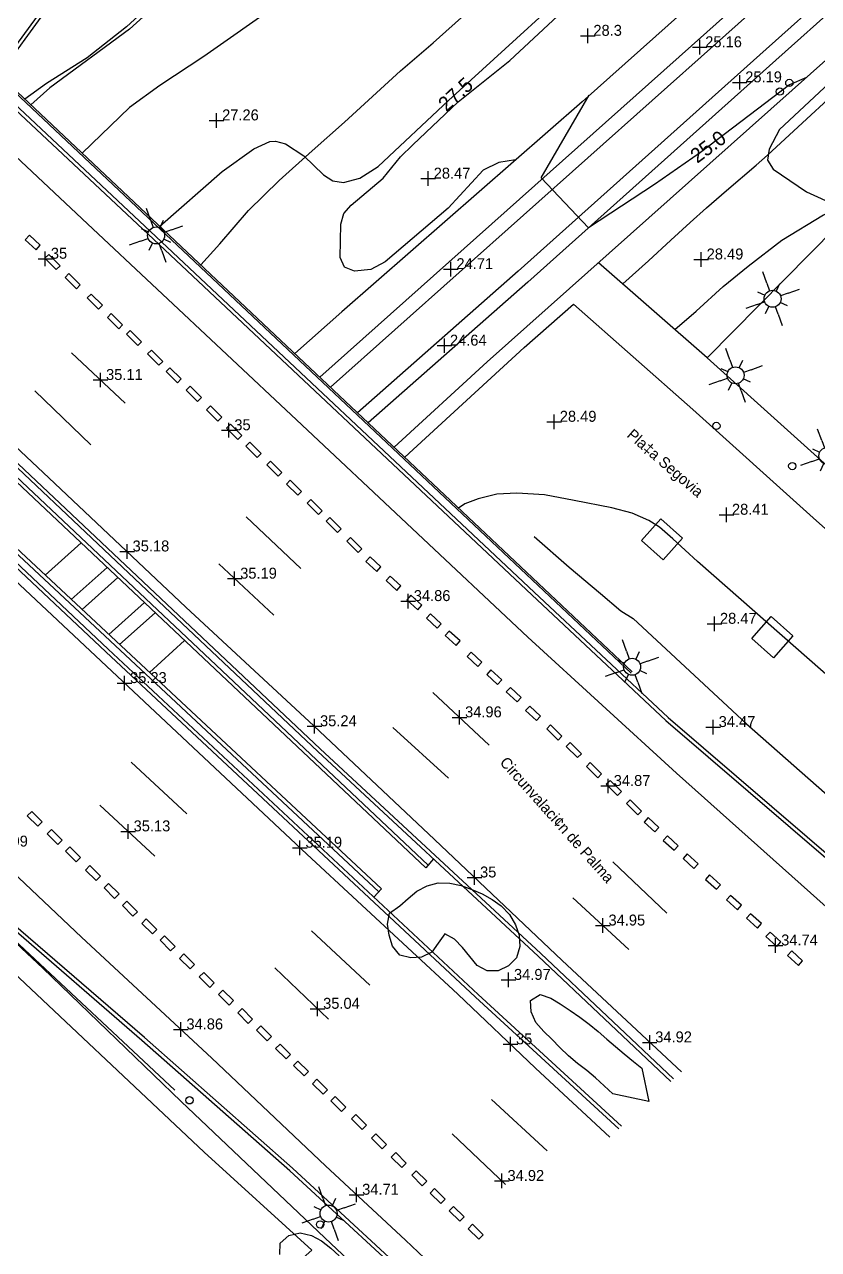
# Model space of a CAD drawing. Extents: x 471511 to 473316, y 4381952 to 4383346.
# Drawn here: x 471593.8 to 471648.2, y 4381994.4 to 4382078.2 of the extents above; entities that cross this region are included whole.
import ezdxf
from ezdxf.enums import TextEntityAlignment as Align

# ---------------------------------------------------------------- set-up
doc = ezdxf.new("R2010")
doc.units = 0
doc.header["$LTSCALE"] = 4
doc.header["$MEASUREMENT"] = 0
doc.header["$PDMODE"] = 2
doc.header["$PDSIZE"] = 0.5
doc.layers.get('0').update_dxf_attribs({"linetype": 'CONTINUOUS'})
for name, color, linetype in [('100', 31, 'CONTINUOUS'), ('101', 34, 'CONTINUOUS'), ('200', 242, 'CONTINUOUS'), ('206', 252, 'CONTINUOUS'), ('222', 7, 'CONTINUOUS'), ('230', 7, 'CONTINUOUS'), ('241', 12, 'CONTINUOUS'), ('290', 253, 'CONTINUOUS'), ('293', 7, 'CONTINUOUS'), ('400', 7, 'CONTINUOUS'), ('411', 12, 'CONTINUOUS'), ('412', 252, 'CONTINUOUS'), ('413', 252, 'CONTINUOUS'), ('451', 5, 'CONTINUOUS'), ('505', 60, 'CONTINUOUS'), ('7101', 7, 'CONTINUOUS'), ('7107', 41, 'CONTINUOUS'), ('7400', 2, 'CONTINUOUS'), ('7433', 32, 'CONTINUOUS'), ('7440', 7, 'CONTINUOUS'), ('8405', 7, 'CONTINUOUS')]:
    doc.layers.add(name, color=color, linetype=linetype)

# ---------------------------------------------------------------- blocks, each defined once
blk = doc.blocks.new('FAROLA')
at = {"color": 7}
for p, q in [((0.43, 1.04), (0.75, 1.8)), ((-0.43, 1.04), (-0.22, 0.54)), ((0.43, 1.04), (0.22, 0.54)), ((-1.04, 0.43), (-1.8, 0.75)), ((-1.04, 0.43), (-0.54, 0.22)), ((1.04, 0.43), (0.54, 0.22)), ((-1.04, -0.43), (-0.54, -0.22)), ((-0.43, -1.04), (-0.22, -0.54)), ((0.43, -1.04), (0.22, -0.54)), ((1.04, -0.43), (0.54, -0.22)), ((1.04, -0.43), (1.8, -0.75)), ((-0.43, -1.04), (-0.75, -1.8))]:
    blk.add_line(p, q, dxfattribs=at)
blk.add_circle((0, 0), 0.58, dxfattribs=at)
blk = doc.blocks.new('MOJON')
blk.add_circle((0, 0), 0.25)
blk = doc.blocks.new('ALCORQUE')
at = {"color": 1}
blk.add_lwpolyline([(-1, 1), (1, 1), (1, -1), (-1, -1)], close=True, dxfattribs=at)
blk = doc.blocks.new('COTA')
at = {"color": 7}
blk.add_point((0, 0), dxfattribs=at)

msp = doc.modelspace()

# ---------------------------------------------------------------- linework, layer by layer
at = {"layer": '100', "elevation": 28}
for points in [[(471652.193, 4382121.152), (471647.525, 4382116.245), (471644.172, 4382113.771), (471642.632, 4382111.617), (471640.453, 4382109.13), (471636.417, 4382105.02), (471627.883, 4382097.118), (471625.366, 4382094.496), (471622.206, 4382091.74), (471619.703, 4382090.235), (471616.847, 4382087.783), (471615.219, 4382086.843), (471614.506, 4382086.654), (471613.401, 4382086.756), (471611.915, 4382087.693), (471611.551, 4382087.716), (471610.953, 4382087.344), (471600.824, 4382078.059), (471598.146, 4382075.937), (471595.355, 4382074.195), (471593.876, 4382073.12)], [(471627.458, 4382068.949), (471626.318, 4382068.78), (471625.244, 4382068.257), (471622.849, 4382065.654), (471618.53, 4382061.986), (471617.561, 4382061.451), (471616.438, 4382061.335), (471615.761, 4382061.605), (471615.469, 4382062.277), (471615.513, 4382064.551), (471615.701, 4382065.277), (471616.203, 4382065.859), (471618.402, 4382067.703), (471619.594, 4382069.171), (471620.425, 4382069.979), (471623.542, 4382072.925), (471627.068, 4382075.769), (471633.631, 4382081.87)], [(471653.026, 4382078.013), (471645.532, 4382071.031), (471644.817, 4382069.68), (471644.703, 4382068.933), (471645.106, 4382068.328), (471647.38, 4382066.77), (471649.433, 4382065.826)]]:
    msp.add_lwpolyline(points, dxfattribs=at)
at = {"layer": '101'}
for points, elevation in [([(471648.222, 4382110.301), (471648.02, 4382110.617), (471647.31, 4382110.876), (471645.774, 4382110.707), (471642.138, 4382109.262), (471640.069, 4382107.994), (471638.443, 4382106.816), (471631.911, 4382100.661), (471630.564, 4382099.311), (471629.38, 4382097.893), (471626.699, 4382095.314), (471621.306, 4382089.953), (471619.877, 4382088.843), (471617.021, 4382086.966), (471614.287, 4382085.517), (471612.836, 4382085.099), (471611.751, 4382085.212), (471610.525, 4382085.965), (471610.16, 4382086.002), (471609.529, 4382085.623), (471606.956, 4382083.276), (471601.047, 4382077.902), (471595.589, 4382073.878), (471594.287, 4382072.732)], 27.5), ([(471603.106, 4382064.416), (471607.377, 4382068.151), (471609.545, 4382069.72), (471610.636, 4382070.204), (471611.025, 4382070.238), (471611.717, 4382070.044), (471612.979, 4382069.227), (471614.311, 4382067.933), (471614.965, 4382067.52), (471615.691, 4382067.411), (471616.797, 4382067.706), (471618.053, 4382068.513), (471622.878, 4382073.017), (471633.992, 4382083.167)], 27.5), ([(471647.375, 4382074.605), (471646.227, 4382074.091), (471640.135, 4382069.454), (471636.974, 4382067.274), (471632.459, 4382064.312), (471629.228, 4382067.735), (471632.509, 4382073.376)], 25)]:
    msp.add_lwpolyline(points, dxfattribs=dict(at, elevation=elevation))
at = {"layer": '200'}
msp.add_polyline3d([(471624.432, 4382130.134, 28.154), (471623.691, 4382128.494, 28.171), (471620.821, 4382122.422, 28.053), (471616.113, 4382113.354, 28.275), (471611.057, 4382103.983, 28.231), (471608.283, 4382099.07, 28.334), (471605.908, 4382095.144, 28.349), (471603.136, 4382090.797, 28.319), (471598.708, 4382084.4, 28.275), (471595.139, 4382079.382, 28.319), (471591.906, 4382074.977, 28.205)], dxfattribs=at)
at = {"layer": '206'}
for points in [[(471649.97, 4382114.655, 27.704), (471645.467, 4382110.49, 27.675), (471640.048, 4382105.435, 27.53), (471632.949, 4382098.506, 27.153), (471627.272, 4382093.276, 27.182), (471621.879, 4382088.354, 27.168), (471616.405, 4382083.731, 27.052), (471611.307, 4382079.672, 26.965), (471606.116, 4382076.025, 27.226), (471603.103, 4382074.043, 27.342), (471601.029, 4382072.545, 27.342), (471597.798, 4382069.421, 27.195)], [(471605.91, 4382061.771, 27.342), (471607.21, 4382063.2, 27.342), (471609.183, 4382065.493, 27.342), (471611.276, 4382067.553, 27.342), (471613.549, 4382069.57, 27.371), (471615.748, 4382071.533, 27.588), (471619.593, 4382075.06, 27.371), (471621.822, 4382076.965, 27.356), (471624.196, 4382079.083, 27.313), (471626.747, 4382081.433, 27.414), (471629.866, 4382084.54, 27.429), (471632.764, 4382087.552, 27.458), (471640.689, 4382095.678, 27.603), (471643.404, 4382098.786, 27.661), (471646.461, 4382101.929, 27.661), (471649.161, 4382104.673, 27.661)], [(471634.799, 4382060.461, 28.851), (471636.561, 4382062.053, 28.786), (471638.089, 4382063.452, 28.518), (471639.418, 4382064.669, 28.351), (471640.54, 4382065.672, 28.293), (471641.899, 4382066.862, 28.105), (471643.936, 4382068.598, 28.076), (471644.711, 4382069.281, 28.076), (471647.712, 4382072.046, 28.076), (471650.237, 4382074.372, 28.076)], [(471638.361, 4382057.35, 28.724), (471639.821, 4382058.594, 28.71), (471641.686, 4382060.282, 28.594), (471643.386, 4382061.688, 28.521), (471645.696, 4382063.462, 28.333), (471648.541, 4382065.204, 28.115), (471649.936, 4382065.73, 27.97), (471652.884, 4382066.292, 27.97), (471655.842, 4382066.586, 28.057), (471656.673, 4382066.159, 27.999)]]:
    msp.add_polyline3d(points, dxfattribs=at)
at = {"layer": '222'}
for points in [[(471674.42, 4382107.971, 26.248), (471661.363, 4382096.293, 25.906), (471640.56, 4382077.688, 25.297), (471614.059, 4382054.087, 24.387)], [(471675.101, 4382107.238, 26.248), (471662.029, 4382095.548, 25.906), (471641.226, 4382076.942, 25.297), (471614.789, 4382053.398, 24.389)], [(471676.898, 4382105.303, 26.295), (471662.597, 4382092.614, 25.892), (471644.623, 4382076.537, 25.254), (471627.636, 4382061.339, 24.964), (471616.652, 4382051.641, 24.305)], [(471677.579, 4382104.57, 26.296), (471663.262, 4382091.868, 25.892), (471645.29, 4382075.792, 25.254), (471628.301, 4382060.592, 24.964), (471617.383, 4382050.952, 24.309)], [(471599.506, 4382041.055, 24.231), (471597.053, 4382038.858, 24.205)], [(471600.236, 4382040.366, 24.232), (471597.787, 4382038.173, 24.205)], [(471602.062, 4382038.645, 24.147), (471599.616, 4382036.466, 24.12)], [(471602.792, 4382037.956, 24.147), (471600.35, 4382035.781, 24.121)]]:
    msp.add_polyline3d(points, dxfattribs=at)
at = {"layer": '230'}
for points in [[(471577.346, 4382087.34, 34.723), (471589.173, 4382076.163, 34.788), (471602.309, 4382063.877, 34.824), (471628.574, 4382039.185, 34.795), (471637.742, 4382030.589, 34.795), (471651.917, 4382018.419, 34.417)], [(471638.288, 4382006.039, 34.854), (471629.195, 4382014.625, 35.024), (471614.098, 4382028.639, 35.184), (471601.984, 4382040.061, 35.314), (471589.746, 4382051.605, 35.314), (471574.764, 4382065.725, 35.242), (471564.421, 4382075.594, 35.254)], [(471634.535, 4382002.63, 34.906), (471624.733, 4382011.631, 35.06), (471599.413, 4382035.272, 35.213), (471585.019, 4382048.818, 35.285), (471568.212, 4382064.536, 35.213), (471560.331, 4382071.876, 35.149)], [(471621.797, 4381991.059, 34.676), (471612.189, 4381999.924, 34.614), (471602.054, 4382008.866, 34.803), (471592.935, 4382016.753, 34.788), (471581.775, 4382027.135, 34.832), (471570.599, 4382037.624, 34.948), (471559.788, 4382047.627, 34.687), (471548.695, 4382058.165, 34.708), (471546.985, 4382059.747, 34.721)]]:
    msp.add_polyline3d(points, dxfattribs=at)
at = {"layer": '241'}
for points in [[(471578.084, 4382088.011, 34.816), (471635.457, 4382033.908, 34.781)], [(471621.854, 4382021.098, 35.1), (471621.315, 4382020.492, 34.94), (471563.633, 4382074.877, 34.955)], [(471617.77, 4382018.474, 35.103), (471618.28, 4382019.044, 35.06), (471561.015, 4382072.498, 35.158)], [(471546.325, 4382059.147, 34.719), (471557.914, 4382048.301, 34.621), (471572.465, 4382034.826, 34.679), (471595.101, 4382013.617, 34.679), (471604.583, 4382004.486, 34.73)]]:
    msp.add_polyline3d(points, dxfattribs=at)
at = {"layer": '290'}
for points in [[(471575.57, 4382085.726, 34.898), (471584.099, 4382077.757, 35.024), (471598.157, 4382064.571, 34.93), (471612.461, 4382051.156, 34.988), (471628.305, 4382036.293, 34.799), (471638.474, 4382026.974, 34.654), (471650.007, 4382016.685, 34.64)], [(471638.815, 4382006.518, 34.893), (471630.646, 4382014.152, 34.981), (471621.912, 4382022.433, 35.01), (471613.664, 4382030.22, 35.242), (471604.904, 4382038.343, 35.169), (471595.931, 4382046.808, 35.198), (471588.071, 4382054.166, 35.271), (471579.139, 4382062.56, 35.227), (471569.687, 4382071.384, 35.242), (471564.797, 4382075.935, 35.218)], [(471559.877, 4382071.464, 35.184), (471566.821, 4382064.876, 35.329), (471583.744, 4382049.083, 35.292), (471592.419, 4382040.908, 35.263), (471613.169, 4382021.43, 35.191), (471623.509, 4382011.841, 35.031), (471628.833, 4382006.78, 34.988), (471633.909, 4382002.062, 34.907)], [(471548.362, 4382060.999, 34.901), (471549.051, 4382060.514, 34.901), (471551.574, 4382058.481, 34.886), (471554.253, 4382056.122, 34.901), (471556.829, 4382053.824, 34.959), (471560.461, 4382050.549, 34.944), (471565.78, 4382045.595, 34.988), (471581.643, 4382030.843, 35.046), (471589.569, 4382023.472, 34.988), (471597.757, 4382015.755, 34.973), (471606.67, 4382007.457, 34.828), (471614.463, 4382000.092, 34.756), (471619.923, 4381994.996, 34.64), (471622.97, 4381992.126, 34.627)], [(471600.734, 4382052.303, 35.089), (471597.077, 4382055.749, 35.133)], [(471594.566, 4382053.136, 35.249), (471598.4, 4382049.46, 35.22)], [(471612.759, 4382040.982, 34.988), (471609.029, 4382044.524, 35.089)], [(471607.151, 4382041.297, 35.22), (471610.911, 4382037.798, 35.118)], [(471625.665, 4382028.878, 34.886), (471621.812, 4382032.502, 35.017)], [(471619.075, 4382030.093, 35.133), (471622.881, 4382026.621, 35.118)], [(471604.964, 4382024.192, 35.191), (471601.144, 4382027.722, 35.191)], [(471599.005, 4382024.787, 35.147), (471602.762, 4382021.292, 35.104)], [(471637.828, 4382017.389, 34.785), (471634.13, 4382020.914, 34.785)], [(471631.394, 4382018.44, 34.952), (471635.23, 4382014.898, 34.952)], [(471617.499, 4382012.47, 35.002), (471613.505, 4382016.189, 35.002)], [(471610.995, 4382013.647, 35.06), (471614.663, 4382010.122, 35.031)], [(471629.638, 4382001.126, 34.901), (471625.817, 4382004.632, 34.901)], [(471623.136, 4382002.289, 34.959), (471626.788, 4381998.815, 34.915)]]:
    msp.add_polyline3d(points, dxfattribs=at)
for points in [[(471594.925, 4382063.118, 35.017), (471594.182, 4382063.797, 35.017), (471593.899, 4382063.488, 35.017), (471594.642, 4382062.809, 35.017)], [(471595.504, 4382062.477, 35.002), (471596.28, 4382061.704, 35.002), (471596.02, 4382061.443, 35.002), (471595.244, 4382062.216, 35.002)], [(471596.888, 4382061.169, 35.002), (471597.664, 4382060.396, 35.002), (471597.404, 4382060.135, 35.002), (471596.628, 4382060.908, 35.002)], [(471598.406, 4382059.774, 35.017), (471599.182, 4382059.001, 35.017), (471598.922, 4382058.741, 35.017), (471598.146, 4382059.513, 35.017)], [(471599.792, 4382058.43, 35.017), (471600.568, 4382057.657, 35.017), (471600.309, 4382057.396, 35.017), (471599.533, 4382058.169, 35.017)], [(471601.09, 4382057.275, 35.002), (471601.866, 4382056.502, 35.002), (471601.606, 4382056.241, 35.002), (471600.83, 4382057.014, 35.002)], [(471602.537, 4382055.932, 35.002), (471603.313, 4382055.159, 35.002), (471603.053, 4382054.898, 35.002), (471602.277, 4382055.671, 35.002)], [(471603.808, 4382054.73, 35.002), (471604.584, 4382053.957, 35.002), (471604.324, 4382053.696, 35.002), (471603.548, 4382054.469, 35.002)], [(471605.185, 4382053.455, 34.988), (471605.961, 4382052.682, 34.988), (471605.701, 4382052.421, 34.988), (471604.925, 4382053.194, 34.988)], [(471606.576, 4382052.114, 35.002), (471607.352, 4382051.341, 35.002), (471607.092, 4382051.08, 35.002), (471606.316, 4382051.853, 35.002)], [(471607.945, 4382050.855, 35.002), (471608.722, 4382050.082, 35.002), (471608.462, 4382049.822, 35.002), (471607.686, 4382050.595, 35.002)], [(471609.264, 4382049.627, 34.988), (471610.04, 4382048.854, 34.988), (471609.78, 4382048.593, 34.988), (471609.004, 4382049.366, 34.988)], [(471610.693, 4382048.329, 35.002), (471611.469, 4382047.556, 35.002), (471611.209, 4382047.296, 35.002), (471610.433, 4382048.069, 35.002)], [(471612.041, 4382047.027, 35.002), (471612.817, 4382046.254, 35.002), (471612.557, 4382045.993, 35.002), (471611.781, 4382046.766, 35.002)], [(471613.452, 4382045.705, 35.046), (471614.228, 4382044.933, 35.046), (471613.969, 4382044.672, 35.046), (471613.193, 4382045.445, 35.046)], [(471614.75, 4382044.474, 34.959), (471615.526, 4382043.701, 34.959), (471615.267, 4382043.44, 34.959), (471614.491, 4382044.213, 34.959)], [(471616.164, 4382043.108, 35.002), (471616.94, 4382042.335, 35.002), (471616.681, 4382042.074, 35.002), (471615.905, 4382042.847, 35.002)], [(471618.25, 4382041.093, 34.959), (471617.507, 4382041.772, 34.959), (471617.225, 4382041.463, 34.959), (471617.968, 4382040.784, 34.959)], [(471619.622, 4382039.79, 34.857), (471618.879, 4382040.469, 34.857), (471618.597, 4382040.16, 34.857), (471619.34, 4382039.48, 34.857)], [(471621.05, 4382038.468, 34.857), (471620.307, 4382039.147, 34.857), (471620.025, 4382038.838, 34.857), (471620.768, 4382038.159, 34.857)], [(471622.384, 4382037.206, 34.857), (471621.64, 4382037.885, 34.857), (471621.358, 4382037.576, 34.857), (471622.101, 4382036.897, 34.857)], [(471623.671, 4382036.02, 34.843), (471622.928, 4382036.699, 34.843), (471622.646, 4382036.39, 34.843), (471623.389, 4382035.711, 34.843)], [(471625.167, 4382034.582, 34.785), (471624.424, 4382035.261, 34.785), (471624.142, 4382034.952, 34.785), (471624.885, 4382034.273, 34.785)], [(471626.522, 4382033.356, 34.77), (471625.779, 4382034.035, 34.77), (471625.497, 4382033.726, 34.77), (471626.24, 4382033.047, 34.77)], [(471627.858, 4382032.159, 34.77), (471627.115, 4382032.838, 34.77), (471626.833, 4382032.529, 34.77), (471627.576, 4382031.85, 34.77)], [(471629.183, 4382030.882, 34.712), (471628.439, 4382031.561, 34.712), (471628.157, 4382031.252, 34.712), (471628.9, 4382030.573, 34.712)], [(471629.866, 4382030.275, 34.872), (471630.642, 4382029.502, 34.872), (471630.383, 4382029.241, 34.872), (471629.607, 4382030.014, 34.872)], [(471631.2, 4382029.068, 34.872), (471631.976, 4382028.295, 34.872), (471631.716, 4382028.035, 34.872), (471630.94, 4382028.807, 34.872)], [(471632.575, 4382027.698, 34.872), (471633.351, 4382026.925, 34.872), (471633.092, 4382026.664, 34.872), (471632.316, 4382027.437, 34.872)], [(471633.939, 4382026.48, 34.872), (471634.715, 4382025.707, 34.872), (471634.455, 4382025.446, 34.872), (471633.679, 4382026.219, 34.872)], [(471635.31, 4382025.152, 34.872), (471636.086, 4382024.379, 34.872), (471635.826, 4382024.118, 34.872), (471635.05, 4382024.891, 34.872)], [(471594.341, 4382024.356, 35.06), (471595.068, 4382023.636, 35.031), (471594.769, 4382023.334, 35.031), (471594.042, 4382024.054, 35.061)], [(471637.285, 4382023.257, 34.886), (471636.542, 4382023.936, 34.886), (471636.259, 4382023.627, 34.886), (471637.003, 4382022.948, 34.886)], [(471595.697, 4382023.116, 35.06), (471596.424, 4382022.396, 35.031), (471596.125, 4382022.094, 35.031), (471595.398, 4382022.814, 35.061)], [(471638.606, 4382022, 34.857), (471637.863, 4382022.679, 34.857), (471637.581, 4382022.37, 34.857), (471638.324, 4382021.691, 34.857)], [(471596.951, 4382021.929, 35.002), (471597.678, 4382021.209, 34.973), (471597.379, 4382020.907, 34.973), (471596.652, 4382021.627, 35.003)], [(471639.957, 4382020.762, 34.785), (471639.214, 4382021.441, 34.785), (471638.931, 4382021.132, 34.785), (471639.674, 4382020.453, 34.785)], [(471598.331, 4382020.641, 34.973), (471599.058, 4382019.922, 34.944), (471598.759, 4382019.619, 34.944), (471598.032, 4382020.339, 34.974)], [(471641.494, 4382019.331, 34.785), (471640.75, 4382020.01, 34.785), (471640.468, 4382019.701, 34.785), (471641.211, 4382019.022, 34.785)], [(471599.594, 4382019.423, 35.002), (471600.321, 4382018.704, 34.973), (471600.021, 4382018.401, 34.973), (471599.295, 4382019.121, 35.003)], [(471600.848, 4382018.206, 35.017), (471601.575, 4382017.486, 34.987), (471601.276, 4382017.184, 34.988), (471600.549, 4382017.904, 35.018)], [(471642.934, 4382017.927, 34.785), (471642.191, 4382018.606, 34.785), (471641.909, 4382018.297, 34.785), (471642.652, 4382017.618, 34.785)], [(471644.3, 4382016.673, 34.741), (471643.557, 4382017.352, 34.741), (471643.275, 4382017.043, 34.741), (471644.018, 4382016.364, 34.741)], [(471602.183, 4382016.993, 34.988), (471602.91, 4382016.273, 34.958), (471602.611, 4382015.971, 34.959), (471601.884, 4382016.691, 34.989)], [(471603.427, 4382015.836, 35.017), (471604.154, 4382015.117, 34.987), (471603.855, 4382014.815, 34.988), (471603.128, 4382015.534, 35.018)], [(471645.63, 4382015.416, 34.741), (471644.886, 4382016.095, 34.741), (471644.604, 4382015.786, 34.741), (471645.347, 4382015.106, 34.741)], [(471647.115, 4382014.124, 34.698), (471646.372, 4382014.803, 34.698), (471646.09, 4382014.494, 34.698), (471646.833, 4382013.815, 34.698)], [(471604.765, 4382014.595, 35.017), (471605.492, 4382013.875, 34.987), (471605.193, 4382013.573, 34.988), (471604.466, 4382014.293, 35.018)], [(471606.115, 4382013.333, 34.959), (471606.842, 4382012.613, 34.929), (471606.543, 4382012.311, 34.93), (471605.816, 4382013.031, 34.96)], [(471607.426, 4382012.121, 34.93), (471608.153, 4382011.401, 34.9), (471607.854, 4382011.099, 34.901), (471607.127, 4382011.819, 34.931)], [(471608.741, 4382010.863, 34.93), (471609.468, 4382010.143, 34.9), (471609.169, 4382009.841, 34.901), (471608.442, 4382010.561, 34.931)], [(471610.026, 4382009.67, 34.886), (471610.753, 4382008.95, 34.857), (471610.454, 4382008.648, 34.857), (471609.727, 4382009.368, 34.887)], [(471611.34, 4382008.43, 34.886), (471612.067, 4382007.71, 34.857), (471611.768, 4382007.408, 34.857), (471611.041, 4382008.128, 34.887)], [(471612.56, 4382007.266, 34.901), (471613.287, 4382006.546, 34.871), (471612.988, 4382006.244, 34.872), (471612.261, 4382006.964, 34.902)], [(471613.861, 4382006.014, 34.828), (471614.588, 4382005.295, 34.799), (471614.289, 4382004.992, 34.799), (471613.562, 4382005.712, 34.829)], [(471615.125, 4382004.837, 34.828), (471615.852, 4382004.117, 34.799), (471615.553, 4382003.815, 34.799), (471614.826, 4382004.535, 34.829)], [(471616.528, 4382003.601, 34.828), (471617.255, 4382002.881, 34.799), (471616.956, 4382002.579, 34.799), (471616.229, 4382003.299, 34.829)], [(471617.9, 4382002.281, 34.828), (471618.626, 4382001.562, 34.799), (471618.327, 4382001.259, 34.799), (471617.6, 4382001.979, 34.829)], [(471619.26, 4382000.998, 34.814), (471619.987, 4382000.279, 34.784), (471619.688, 4381999.977, 34.785), (471618.961, 4382000.696, 34.815)], [(471620.655, 4381999.755, 34.741), (471621.382, 4381999.035, 34.712), (471621.083, 4381998.733, 34.712), (471620.356, 4381999.453, 34.742)], [(471621.913, 4381998.533, 34.712), (471622.64, 4381997.813, 34.683), (471622.341, 4381997.511, 34.683), (471621.614, 4381998.231, 34.713)], [(471623.22, 4381997.317, 34.698), (471623.947, 4381996.598, 34.668), (471623.647, 4381996.296, 34.669), (471622.921, 4381997.015, 34.699)], [(471624.522, 4381996.09, 34.77), (471625.249, 4381995.37, 34.741), (471624.95, 4381995.068, 34.741), (471624.223, 4381995.788, 34.771)]]:
    msp.add_polyline3d(points, close=True, dxfattribs=at)
at = {"layer": '293'}
for points in [[(471624.898, 4382130.557, 28.149), (471623.917, 4382128.389, 28.171), (471621.045, 4382122.311, 28.053), (471616.334, 4382113.237, 28.275), (471611.276, 4382103.862, 28.231), (471608.499, 4382098.944, 28.334), (471606.12, 4382095.012, 28.349), (471603.344, 4382090.658, 28.319), (471598.913, 4382084.257, 28.275), (471595.341, 4382079.235, 28.319), (471592.089, 4382074.805, 28.205)], [(471577.532, 4382087.509, 34.723), (471589.345, 4382076.345, 34.788), (471602.48, 4382064.059, 34.824), (471628.745, 4382039.367, 34.795), (471637.909, 4382030.775, 34.795), (471652.103, 4382018.588, 34.416)], [(471638.103, 4382005.871, 34.854), (471629.024, 4382014.442, 35.024), (471613.927, 4382028.456, 35.184), (471601.812, 4382039.879, 35.314), (471589.574, 4382051.423, 35.314), (471574.592, 4382065.544, 35.242), (471564.236, 4382075.425, 35.254)], [(471634.721, 4382002.799, 34.906), (471624.903, 4382011.814, 35.06), (471599.584, 4382035.455, 35.213), (471585.19, 4382049, 35.285), (471568.382, 4382064.719, 35.213), (471560.517, 4382072.045, 35.15)], [(471621.611, 4381990.891, 34.676), (471612.022, 4381999.739, 34.614), (471601.889, 4382008.677, 34.803), (471592.768, 4382016.567, 34.788), (471581.604, 4382026.953, 34.832), (471570.429, 4382037.441, 34.948), (471559.617, 4382047.445, 34.687), (471548.524, 4382057.982, 34.708), (471546.799, 4382059.578, 34.721)]]:
    msp.add_polyline3d(points, dxfattribs=at)
at = {"layer": '400'}
msp.add_polyline3d([(471602.02, 4381973.096, 33.99), (471577.162, 4382001.85, 31.847), (471591.496, 4382014.806, 34.878), (471606.141, 4382001.021, 34.254), (471613.513, 4381994.315, 31.246), (471612.521, 4381993.424, 31.289), (471613.674, 4381992.257, 31.246), (471610.724, 4381989.548, 31.246), (471611.565, 4381988.505, 33.761), (471609.851, 4381986.903, 32.942), (471610.98, 4381985.66, 32.725), (471611.367, 4381986.017, 31.579), (471612.516, 4381984.698, 30.919), (471613.843, 4381985.854, 33.689), (471614.843, 4381984.743, 33.683)], dxfattribs=at)
at = {"layer": '411'}
for points in [[(471619.875, 4382048.602, 28.401), (471628.064, 4382056.112, 28.749), (471631.425, 4382059.077, 28.633), (471639.611, 4382051.867, 28.618), (471647.843, 4382044.448, 28.43), (471656.495, 4382036.745, 28.343), (471659.203, 4382034.237, 28.241), (471665.664, 4382034.853, 28.22), (471678.159, 4382049.484, 28.227), (471686.946, 4382059.598, 28.256), (471696.228, 4382070.386, 28.241), (471702.573, 4382077.66, 28.148), (471711.562, 4382088.026, 28.195), (471726.088, 4382104.897, 28.188)], [(471640.584, 4382055.409, 28.645), (471633.133, 4382061.916, 28.911)], [(471658.866, 4382024.731, 28.338), (471649.467, 4382033.087, 28.386), (471639.932, 4382041.465, 28.546), (471638.236, 4382043.023, 28.633), (471637.323, 4382043.807, 28.647), (471636.6, 4382044.262, 28.647), (471635.451, 4382044.775, 28.618), (471634.064, 4382045.131, 28.589), (471631.473, 4382045.638, 28.618), (471629.457, 4382046.037, 28.633), (471627.558, 4382046.147, 28.575), (471626.19, 4382046.061, 28.531), (471624.91, 4382045.762, 28.43), (471623.993, 4382045.406, 28.415), (471623.57, 4382045.118, 28.415)]]:
    msp.add_polyline3d(points, dxfattribs=at)
at = {"layer": '412'}
msp.add_polyline3d([(471674.594, 4382050.262, 28.02), (471670.812, 4382046.481, 28.292), (471661.389, 4382036.998, 28.307), (471651.349, 4382045.709, 28.568), (471640.584, 4382055.409, 28.655), (471649.398, 4382064.319, 28.278), (471656.673, 4382066.159, 28.205)], close=True, dxfattribs=at)
at = {"layer": '413'}
for points in [[(471577.995, 4382087.93, 34.816), (471635.375, 4382033.821, 34.781)], [(471621.481, 4382020.679, 34.991), (471563.819, 4382075.046, 34.955)], [(471618.113, 4382018.858, 35.06), (471560.83, 4382072.329, 35.158)], [(471604.136, 4382005.262, 35.291), (471583.88, 4382024.221, 35.581), (471546.473, 4382059.281, 35.511)]]:
    msp.add_polyline3d(points, dxfattribs=at)
at = {"layer": '451'}
for points in [[(471619.159, 4382049.278, 29.475), (471625.515, 4382055.129, 29.502), (471649.114, 4382076.155, 29.372), (471674.79, 4382099.048, 29.125), (471679.139, 4382102.89, 29.145), (471718.345, 4382137.774, 29.16), (471727.563, 4382146.101, 29.392), (471728.14, 4382145.481, 29.305), (471744.374, 4382159.953, 29.261)], [(471672.953, 4382109.551, 27.716), (471659.822, 4382097.737, 28.038), (471645.906, 4382085.321, 28.183), (471632.015, 4382072.936, 28.096), (471615.581, 4382058.557, 29.401), (471612.353, 4382055.695, 29.405)], [(471628.733, 4382043.183, 28.582), (471631.136, 4382041.064, 31.569), (471633.28, 4382039.27, 33.179), (471634.667, 4382038.081, 33.824), (471635.507, 4382037.552, 33.991), (471643.28, 4382030.34, 33.831), (471649.747, 4382024.635, 33.991), (471654.363, 4382020.641, 33.883)], [(471597.729, 4382042.73, 29.422), (471595.255, 4382040.536, 29.425)], [(471602.409, 4382033.859, 29.403), (471604.802, 4382036.062, 29.414)], [(471604.583, 4382004.486, 34.73), (471614.832, 4381994.742, 34.621), (471620.26, 4381989.664, 34.611)]]:
    msp.add_polyline3d(points, dxfattribs=at)
at = {"layer": '505'}
for points in [[(471619.539, 4382017.897, 38.815), (471620.114, 4382018.396, 38.757), (471620.706, 4382018.886, 38.742), (471621.42, 4382019.264, 38.742), (471622.167, 4382019.462, 38.742), (471622.97, 4382019.451, 38.742), (471623.75, 4382019.272, 38.742), (471624.469, 4382019.015, 38.742), (471625.177, 4382018.703, 38.742), (471625.858, 4382018.335, 38.742), (471626.488, 4382017.896, 38.742), (471627.051, 4382017.294, 38.742), (471627.459, 4382016.597, 38.742), (471627.703, 4382015.876, 38.742), (471627.768, 4382015.096, 38.742), (471627.529, 4382014.342, 38.742), (471626.979, 4382013.774, 38.691), (471626.284, 4382013.448, 38.67), (471625.53, 4382013.43, 38.67), (471624.832, 4382013.799, 38.67), (471624.344, 4382014.43, 38.67), (471623.822, 4382015.047, 38.67), (471623.29, 4382015.599, 38.67), (471622.621, 4382015.971, 38.67), (471622.174, 4382015.341, 38.67), (471621.74, 4382014.719, 38.67), (471621.035, 4382014.37, 38.67), (471620.286, 4382014.325, 38.67), (471619.534, 4382014.504, 38.67), (471619.041, 4382015.128, 38.67), (471618.815, 4382015.884, 38.67), (471618.708, 4382016.641, 38.67), (471618.83, 4382017.38, 38.793)], [(471636.592, 4382004.499, 35.845), (471634.126, 4382005.02, 35.813), (471633.538, 4382005.574, 35.813), (471632.944, 4382006.117, 35.813), (471632.353, 4382006.607, 35.813), (471631.709, 4382007.107, 35.813), (471631.091, 4382007.63, 35.813), (471630.505, 4382008.203, 35.813), (471629.951, 4382008.766, 35.813), (471629.398, 4382009.299, 35.813), (471628.86, 4382009.9, 35.813), (471628.525, 4382010.627, 35.813), (471628.49, 4382011.408, 35.813), (471629.153, 4382011.828, 35.813), (471629.886, 4382011.577, 35.813), (471630.524, 4382011.181, 35.813), (471631.214, 4382010.727, 35.813), (471631.864, 4382010.279, 35.813), (471632.504, 4382009.8, 35.813), (471633.119, 4382009.289, 35.813), (471633.719, 4382008.768, 35.813), (471634.3, 4382008.268, 35.813), (471634.906, 4382007.754, 35.813), (471635.533, 4382007.242, 35.813), (471636.117, 4382006.768, 35.813)]]:
    msp.add_polyline3d(points, close=True, dxfattribs=at)
msp.add_polyline3d([(471611.32, 4381994.014, 32.217), (471611.341, 4381994.803, 32.217), (471611.939, 4381995.327, 32.217), (471612.722, 4381995.496, 32.203), (471613.488, 4381995.322, 32.145), (471614.171, 4381994.956, 32.116), (471614.821, 4381994.45, 32.116), (471615.382, 4381993.925, 32.116)], dxfattribs=at)

# ---------------------------------------------------------------- block references
at = {"layer": '7101'}
for p in [(471632.413, 4382077.448, 28.304), (471640.07, 4382076.665, 25.159), (471642.808, 4382074.263, 25.188), (471606.997, 4382071.659, 27.261), (471621.482, 4382067.673, 28.471), (471595.274, 4382062.187, 35.002), (471640.169, 4382062.138, 28.492), (471623.037, 4382061.475, 24.71), (471622.594, 4382056.239, 24.643), (471599.052, 4382053.888, 35.109), (471607.835, 4382050.446, 35.002), (471630.114, 4382051.028, 28.493), (471641.9, 4382044.662, 28.413), (471600.869, 4382042.15, 35.182), (471608.235, 4382040.288, 35.191), (471620.118, 4382038.753, 34.857), (471641.078, 4382037.198, 28.471), (471600.695, 4382033.14, 35.234), (471613.701, 4382030.185, 35.241), (471623.628, 4382030.794, 34.955), (471640.99, 4382030.13, 34.473), (471633.805, 4382026.094, 34.872), (471600.939, 4382022.988, 35.125), (471612.701, 4382021.87, 35.192), (471624.655, 4382019.832, 35), (471633.448, 4382016.543, 34.952), (471645.269, 4382015.178, 34.741), (471626.978, 4382012.821, 34.966), (471613.913, 4382010.843, 35.037), (471604.553, 4382009.427, 34.863), (471627.116, 4382008.412, 35.002), (471636.648, 4382008.544, 34.917), (471626.533, 4381999.057, 34.918), (471616.584, 4381998.112, 34.711)]:
    msp.add_blockref('COTA', p, dxfattribs=at)
at = {"layer": '7400', "rotation": 222.4999982764334}
for p in [(471602.858, 4382063.787, 34.972), (471645.059, 4382059.45, 28.032), (471642.528, 4382054.208, 28.032), (471648.81, 4382048.691, 28.075), (471635.444, 4382034.257, 34.624), (471614.667, 4381996.825, 34.646)]:
    msp.add_blockref('FAROLA', p, dxfattribs=at)
at = {"layer": '7433', "rotation": 318.3000158448782}
for p in [(471637.492, 4382042.98, 28.77), (471645.043, 4382036.283, 28.519)]:
    msp.add_blockref('ALCORQUE', p, dxfattribs=at)
at = {"layer": '7440', "rotation": 222.4999982764334}
for p in [(471646.208, 4382074.221, 25.318), (471645.556, 4382073.628, 25.376), (471641.215, 4382050.743, 28.593), (471646.409, 4382047.996, 28.637), (471605.149, 4382004.577, 34.726), (471614.094, 4381996.079, 34.624)]:
    msp.add_blockref('MOJON', p, dxfattribs=at)

# ---------------------------------------------------------------- texts
at = {"layer": '7101'}
for s, p in [('28.3', (471632.793, 4382077.448, 28.3)), ('25.16', (471640.45, 4382076.665, 25.16)), ('25.19', (471643.188, 4382074.263, 25.19)), ('27.26', (471607.377, 4382071.659, 27.26)), ('28.47', (471621.862, 4382067.673, 28.47)), ('35', (471595.654, 4382062.187, 35)), ('28.49', (471640.549, 4382062.138, 28.49)), ('24.71', (471623.417, 4382061.475, 24.71)), ('24.64', (471622.974, 4382056.239, 24.64)), ('35.11', (471599.432, 4382053.888, 35.11)), ('28.49', (471630.494, 4382051.028, 28.49)), ('35', (471608.215, 4382050.446, 35)), ('28.41', (471642.28, 4382044.662, 28.41)), ('35.18', (471601.249, 4382042.15, 35.18)), ('35.19', (471608.615, 4382040.288, 35.19)), ('34.86', (471620.498, 4382038.753, 34.86)), ('28.47', (471641.458, 4382037.198, 28.47)), ('35.23', (471601.075, 4382033.14, 35.23)), ('34.96', (471624.008, 4382030.794, 34.96)), ('35.24', (471614.081, 4382030.185, 35.24)), ('34.47', (471641.37, 4382030.13, 34.47)), ('34.87', (471634.185, 4382026.094, 34.87)), ('35.13', (471601.319, 4382022.988, 35.13)), ('34.99', (471591.57, 4382021.944, 34.99)), ('35.19', (471613.081, 4382021.87, 35.19)), ('35', (471625.035, 4382019.832, 35)), ('34.95', (471633.828, 4382016.543, 34.95)), ('34.74', (471645.649, 4382015.178, 34.74)), ('34.97', (471627.358, 4382012.821, 34.97)), ('35.04', (471614.293, 4382010.843, 35.04)), ('34.86', (471604.933, 4382009.427, 34.86)), ('35', (471627.496, 4382008.412, 35)), ('34.92', (471637.028, 4382008.544, 34.92)), ('34.92', (471626.913, 4381999.057, 34.92)), ('34.71', (471616.964, 4381998.112, 34.71))]:
    msp.add_text(s, height=0.75, dxfattribs=at).set_placement(p)
at = {"layer": '7107'}
for s, rotation, p in [('27.5', 42.4, (471623.355, 4382073.452, 27.5)), ('25.0', 36.7, (471640.646, 4382069.861, 25))]:
    msp.add_text(s, height=1, rotation=rotation, dxfattribs=at).set_placement(p, align=Align.MIDDLE_CENTER)
at = {"layer": '8405'}
for s, rotation, p in [('Pla‡a Segovia', -40.9, (471637.721, 4382048.203)), ('Circunvalaci¢n de Palma', -48.3, (471630.308, 4382023.782))]:
    msp.add_text(s, height=0.75, rotation=rotation, dxfattribs=at).set_placement(p, align=Align.MIDDLE_CENTER)

doc.saveas('drawing.dxf')
